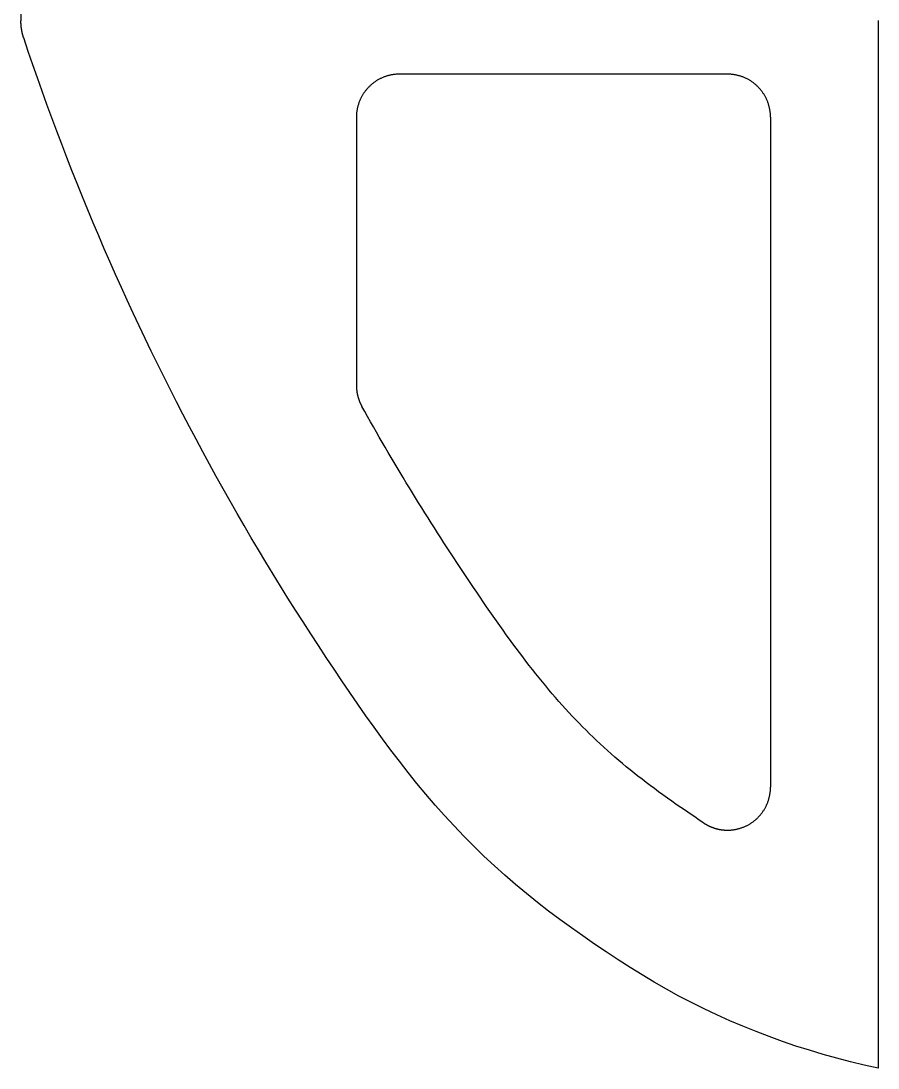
# Model space of a CAD drawing. Header units: metres. Extents: x -86 to -6, y -100 to 100.
# Drawn here: x -85.7 to -6, y -100.4 to -3.1 of the extents above; entities that cross this region are included whole.
import ezdxf

# ---------------------------------------------------------------- set-up
doc = ezdxf.new("R2010")
doc.units = ezdxf.units.M

msp = doc.modelspace()

# ---------------------------------------------------------------- linework, layer by layer
for p, q in [((-85.706, 3.053), (-85.706, -3.053)), ((-85.706, -3.069), (-85.706, -3.053)), ((-85.706, -3.085), (-85.706, -3.069)), ((-85.706, -3.102), (-85.706, -3.085)), ((-85.706, -3.118), (-85.706, -3.102)), ((-85.706, -3.134), (-85.706, -3.118)), ((-85.705, -3.15), (-85.706, -3.134)), ((-85.705, -3.167), (-85.705, -3.15)), ((-85.705, -3.183), (-85.705, -3.167)), ((-85.704, -3.199), (-85.705, -3.183)), ((-85.704, -3.215), (-85.704, -3.199)), ((-85.703, -3.232), (-85.704, -3.215)), ((-85.703, -3.248), (-85.703, -3.232)), ((-85.702, -3.264), (-85.703, -3.248)), ((-85.701, -3.28), (-85.702, -3.264)), ((-85.7, -3.297), (-85.701, -3.28)), ((-85.7, -3.313), (-85.7, -3.297)), ((-85.699, -3.329), (-85.7, -3.313)), ((-85.698, -3.345), (-85.699, -3.329)), ((-85.697, -3.362), (-85.698, -3.345)), ((-85.696, -3.378), (-85.697, -3.362)), ((-85.695, -3.394), (-85.696, -3.378)), ((-85.694, -3.41), (-85.695, -3.394)), ((-85.692, -3.427), (-85.694, -3.41)), ((-85.691, -3.443), (-85.692, -3.427)), ((-85.69, -3.459), (-85.691, -3.443)), ((-85.689, -3.475), (-85.69, -3.459)), ((-85.687, -3.491), (-85.689, -3.475)), ((-85.686, -3.508), (-85.687, -3.491)), ((-85.684, -3.524), (-85.686, -3.508)), ((-85.683, -3.54), (-85.684, -3.524)), ((-85.681, -3.556), (-85.683, -3.54)), ((-85.679, -3.572), (-85.681, -3.556)), ((-85.678, -3.588), (-85.679, -3.572)), ((-85.676, -3.605), (-85.678, -3.588)), ((-85.674, -3.621), (-85.676, -3.605)), ((-85.672, -3.637), (-85.674, -3.621)), ((-85.67, -3.653), (-85.672, -3.637)), ((-85.668, -3.669), (-85.67, -3.653)), ((-85.666, -3.685), (-85.668, -3.669)), ((-85.664, -3.702), (-85.666, -3.685)), ((-85.662, -3.718), (-85.664, -3.702)), ((-85.66, -3.734), (-85.662, -3.718)), ((-85.658, -3.75), (-85.66, -3.734)), ((-85.655, -3.766), (-85.658, -3.75)), ((-85.653, -3.782), (-85.655, -3.766)), ((-85.651, -3.798), (-85.653, -3.782)), ((-85.648, -3.814), (-85.651, -3.798)), ((-85.646, -3.83), (-85.648, -3.814)), ((-85.643, -3.846), (-85.646, -3.83)), ((-85.64, -3.862), (-85.643, -3.846)), ((-85.638, -3.878), (-85.64, -3.862)), ((-85.635, -3.894), (-85.638, -3.878)), ((-6, -3), (-6, -99.623)), ((-85.632, -3.911), (-85.635, -3.894)), ((-85.629, -3.927), (-85.632, -3.911)), ((-85.627, -3.943), (-85.629, -3.927)), ((-85.624, -3.959), (-85.627, -3.943)), ((-85.621, -3.975), (-85.624, -3.959)), ((-85.618, -3.991), (-85.621, -3.975)), ((-85.615, -4.006), (-85.618, -3.991)), ((-85.611, -4.022), (-85.615, -4.006)), ((-85.608, -4.038), (-85.611, -4.022)), ((-85.605, -4.054), (-85.608, -4.038)), ((-85.602, -4.07), (-85.605, -4.054)), ((-85.598, -4.086), (-85.602, -4.07)), ((-85.595, -4.102), (-85.598, -4.086)), ((-85.592, -4.118), (-85.595, -4.102)), ((-85.588, -4.134), (-85.592, -4.118)), ((-85.585, -4.15), (-85.588, -4.134)), ((-85.581, -4.166), (-85.585, -4.15)), ((-85.577, -4.181), (-85.581, -4.166)), ((-85.574, -4.197), (-85.577, -4.181)), ((-85.57, -4.213), (-85.574, -4.197)), ((-85.566, -4.229), (-85.57, -4.213)), ((-85.562, -4.245), (-85.566, -4.229)), ((-85.558, -4.261), (-85.562, -4.245)), ((-85.554, -4.276), (-85.558, -4.261)), ((-85.55, -4.292), (-85.554, -4.276)), ((-85.546, -4.308), (-85.55, -4.292)), ((-85.542, -4.324), (-85.546, -4.308)), ((-85.538, -4.339), (-85.542, -4.324)), ((-85.534, -4.355), (-85.538, -4.339)), ((-85.53, -4.371), (-85.534, -4.355)), ((-85.525, -4.386), (-85.53, -4.371)), ((-85.521, -4.402), (-85.525, -4.386)), ((-85.517, -4.418), (-85.521, -4.402)), ((-85.512, -4.433), (-85.517, -4.418)), ((-85.508, -4.449), (-85.512, -4.433)), ((-85.503, -4.465), (-85.508, -4.449)), ((-85.498, -4.48), (-85.503, -4.465)), ((-85.494, -4.496), (-85.498, -4.48)), ((-85.489, -4.511), (-85.494, -4.496)), ((-85.484, -4.527), (-85.489, -4.511)), ((-85.479, -4.542), (-85.484, -4.527)), ((-85.475, -4.558), (-85.479, -4.542)), ((-85.47, -4.573), (-85.475, -4.558)), ((-85.465, -4.589), (-85.47, -4.573)), ((-85.46, -4.604), (-85.465, -4.589)), ((-85.455, -4.62), (-85.46, -4.604)), ((-85.449, -4.635), (-85.455, -4.62)), ((-85.031, -5.878), (-85.449, -4.635)), ((-84.606, -7.118), (-85.031, -5.878)), ((-84.175, -8.355), (-84.606, -7.118)), ((-83.736, -9.591), (-84.175, -8.355)), ((-52.831, -8.742), (-52.882, -8.779)), ((-52.779, -8.705), (-52.831, -8.742)), ((-52.726, -8.67), (-52.779, -8.705)), ((-52.673, -8.635), (-52.726, -8.67)), ((-52.619, -8.601), (-52.673, -8.635)), ((-52.565, -8.568), (-52.619, -8.601)), ((-52.51, -8.536), (-52.565, -8.568)), ((-52.455, -8.505), (-52.51, -8.536)), ((-52.399, -8.474), (-52.455, -8.505)), ((-52.343, -8.445), (-52.399, -8.474)), ((-52.287, -8.416), (-52.343, -8.445)), ((-52.229, -8.388), (-52.287, -8.416)), ((-52.172, -8.361), (-52.229, -8.388)), ((-52.114, -8.336), (-52.172, -8.361)), ((-52.056, -8.311), (-52.114, -8.336)), ((-51.997, -8.287), (-52.056, -8.311)), ((-51.938, -8.263), (-51.997, -8.287)), ((-51.878, -8.241), (-51.938, -8.263)), ((-51.819, -8.22), (-51.878, -8.241)), ((-51.758, -8.2), (-51.819, -8.22)), ((-51.698, -8.18), (-51.758, -8.2)), ((-51.637, -8.162), (-51.698, -8.18)), ((-51.576, -8.145), (-51.637, -8.162)), ((-51.515, -8.128), (-51.576, -8.145)), ((-51.453, -8.113), (-51.515, -8.128)), ((-51.392, -8.098), (-51.453, -8.113)), ((-51.33, -8.085), (-51.392, -8.098)), ((-51.267, -8.072), (-51.33, -8.085)), ((-51.205, -8.061), (-51.267, -8.072)), ((-51.142, -8.05), (-51.205, -8.061)), ((-51.08, -8.041), (-51.142, -8.05)), ((-51.017, -8.032), (-51.08, -8.041)), ((-50.954, -8.025), (-51.017, -8.032)), ((-50.891, -8.018), (-50.954, -8.025)), ((-50.827, -8.013), (-50.891, -8.018)), ((-50.764, -8.008), (-50.827, -8.013)), ((-50.701, -8.005), (-50.764, -8.008)), ((-50.637, -8.002), (-50.701, -8.005)), ((-50.574, -8.001), (-50.637, -8.002)), ((-50.51, -8), (-50.574, -8.001)), ((-20, -8), (-50.51, -8)), ((-19.937, -8.001), (-20, -8)), ((-19.873, -8.002), (-19.937, -8.001)), ((-19.81, -8.005), (-19.873, -8.002)), ((-19.746, -8.008), (-19.81, -8.005)), ((-19.683, -8.013), (-19.746, -8.008)), ((-19.62, -8.018), (-19.683, -8.013)), ((-19.557, -8.025), (-19.62, -8.018)), ((-19.494, -8.032), (-19.557, -8.025)), ((-19.431, -8.041), (-19.494, -8.032)), ((-19.368, -8.05), (-19.431, -8.041)), ((-19.305, -8.061), (-19.368, -8.05)), ((-19.243, -8.072), (-19.305, -8.061)), ((-19.181, -8.085), (-19.243, -8.072)), ((-19.119, -8.098), (-19.181, -8.085)), ((-19.057, -8.113), (-19.119, -8.098)), ((-18.995, -8.128), (-19.057, -8.113)), ((-18.934, -8.145), (-18.995, -8.128)), ((-18.873, -8.162), (-18.934, -8.145)), ((-18.812, -8.18), (-18.873, -8.162)), ((-18.752, -8.2), (-18.812, -8.18)), ((-18.692, -8.22), (-18.752, -8.2)), ((-18.632, -8.241), (-18.692, -8.22)), ((-18.572, -8.263), (-18.632, -8.241)), ((-18.513, -8.287), (-18.572, -8.263)), ((-18.455, -8.311), (-18.513, -8.287)), ((-18.396, -8.336), (-18.455, -8.311)), ((-18.338, -8.361), (-18.396, -8.336)), ((-18.281, -8.388), (-18.338, -8.361)), ((-18.224, -8.416), (-18.281, -8.388)), ((-18.167, -8.445), (-18.224, -8.416)), ((-18.111, -8.474), (-18.167, -8.445)), ((-18.055, -8.505), (-18.111, -8.474)), ((-18, -8.536), (-18.055, -8.505)), ((-17.945, -8.568), (-18, -8.536)), ((-17.891, -8.601), (-17.945, -8.568)), ((-17.837, -8.635), (-17.891, -8.601)), ((-17.784, -8.67), (-17.837, -8.635)), ((-17.732, -8.705), (-17.784, -8.67)), ((-17.68, -8.742), (-17.732, -8.705)), ((-17.628, -8.779), (-17.68, -8.742)), ((-83.291, -10.824), (-83.736, -9.591)), ((-53.805, -9.732), (-53.841, -9.784)), ((-53.769, -9.68), (-53.805, -9.732)), ((-53.731, -9.628), (-53.769, -9.68)), ((-53.693, -9.578), (-53.731, -9.628)), ((-53.655, -9.527), (-53.693, -9.578)), ((-53.615, -9.478), (-53.655, -9.527)), ((-53.574, -9.429), (-53.615, -9.478)), ((-53.533, -9.381), (-53.574, -9.429)), ((-53.491, -9.333), (-53.533, -9.381)), ((-53.449, -9.286), (-53.491, -9.333)), ((-53.405, -9.24), (-53.449, -9.286)), ((-53.361, -9.194), (-53.405, -9.24)), ((-53.316, -9.149), (-53.361, -9.194)), ((-53.271, -9.105), (-53.316, -9.149)), ((-53.224, -9.062), (-53.271, -9.105)), ((-53.177, -9.019), (-53.224, -9.062)), ((-53.13, -8.977), (-53.177, -9.019)), ((-53.081, -8.936), (-53.13, -8.977)), ((-53.033, -8.895), (-53.081, -8.936)), ((-52.983, -8.856), (-53.033, -8.895)), ((-52.933, -8.817), (-52.983, -8.856)), ((-52.882, -8.779), (-52.933, -8.817)), ((-17.578, -8.817), (-17.628, -8.779)), ((-17.527, -8.856), (-17.578, -8.817)), ((-17.478, -8.895), (-17.527, -8.856)), ((-17.429, -8.936), (-17.478, -8.895)), ((-17.381, -8.977), (-17.429, -8.936)), ((-17.333, -9.019), (-17.381, -8.977)), ((-17.286, -9.062), (-17.333, -9.019)), ((-17.24, -9.105), (-17.286, -9.062)), ((-17.194, -9.149), (-17.24, -9.105)), ((-17.149, -9.194), (-17.194, -9.149)), ((-17.105, -9.24), (-17.149, -9.194)), ((-17.062, -9.286), (-17.105, -9.24)), ((-17.019, -9.333), (-17.062, -9.286)), ((-16.977, -9.381), (-17.019, -9.333)), ((-16.936, -9.429), (-16.977, -9.381)), ((-16.895, -9.478), (-16.936, -9.429)), ((-16.856, -9.527), (-16.895, -9.478)), ((-16.817, -9.578), (-16.856, -9.527)), ((-16.779, -9.628), (-16.817, -9.578)), ((-16.742, -9.68), (-16.779, -9.628)), ((-16.705, -9.732), (-16.742, -9.68)), ((-16.67, -9.784), (-16.705, -9.732)), ((-54.29, -10.692), (-54.311, -10.752)), ((-54.269, -10.632), (-54.29, -10.692)), ((-54.247, -10.572), (-54.269, -10.632)), ((-54.224, -10.513), (-54.247, -10.572)), ((-54.2, -10.455), (-54.224, -10.513)), ((-54.175, -10.396), (-54.2, -10.455)), ((-54.149, -10.338), (-54.175, -10.396)), ((-54.122, -10.281), (-54.149, -10.338)), ((-54.094, -10.224), (-54.122, -10.281)), ((-54.066, -10.167), (-54.094, -10.224)), ((-54.036, -10.111), (-54.066, -10.167)), ((-54.006, -10.055), (-54.036, -10.111)), ((-53.974, -10), (-54.006, -10.055)), ((-53.942, -9.945), (-53.974, -10)), ((-53.909, -9.891), (-53.942, -9.945)), ((-53.875, -9.837), (-53.909, -9.891)), ((-53.841, -9.784), (-53.875, -9.837)), ((-16.635, -9.837), (-16.67, -9.784)), ((-16.601, -9.891), (-16.635, -9.837)), ((-16.568, -9.945), (-16.601, -9.891)), ((-16.536, -10), (-16.568, -9.945)), ((-16.505, -10.055), (-16.536, -10)), ((-16.474, -10.111), (-16.505, -10.055)), ((-16.445, -10.167), (-16.474, -10.111)), ((-16.416, -10.224), (-16.445, -10.167)), ((-16.388, -10.281), (-16.416, -10.224)), ((-16.361, -10.338), (-16.388, -10.281)), ((-16.336, -10.396), (-16.361, -10.338)), ((-16.311, -10.455), (-16.336, -10.396)), ((-16.287, -10.513), (-16.311, -10.455)), ((-16.263, -10.572), (-16.287, -10.513)), ((-16.241, -10.632), (-16.263, -10.572)), ((-16.22, -10.692), (-16.241, -10.632)), ((-16.2, -10.752), (-16.22, -10.692)), ((-82.839, -12.055), (-83.291, -10.824)), ((-54.492, -11.62), (-54.498, -11.683)), ((-54.486, -11.557), (-54.492, -11.62)), ((-54.478, -11.494), (-54.486, -11.557)), ((-54.47, -11.431), (-54.478, -11.494)), ((-54.46, -11.368), (-54.47, -11.431)), ((-54.45, -11.305), (-54.46, -11.368)), ((-54.438, -11.243), (-54.45, -11.305)), ((-54.426, -11.181), (-54.438, -11.243)), ((-54.412, -11.119), (-54.426, -11.181)), ((-54.398, -11.057), (-54.412, -11.119)), ((-54.382, -10.995), (-54.398, -11.057)), ((-54.366, -10.934), (-54.382, -10.995)), ((-54.348, -10.873), (-54.366, -10.934)), ((-54.33, -10.812), (-54.348, -10.873)), ((-54.311, -10.752), (-54.33, -10.812)), ((-16.18, -10.812), (-16.2, -10.752)), ((-16.162, -10.873), (-16.18, -10.812)), ((-16.145, -10.934), (-16.162, -10.873)), ((-16.128, -10.995), (-16.145, -10.934)), ((-16.113, -11.057), (-16.128, -10.995)), ((-16.098, -11.119), (-16.113, -11.057)), ((-16.085, -11.181), (-16.098, -11.119)), ((-16.072, -11.243), (-16.085, -11.181)), ((-16.061, -11.305), (-16.072, -11.243)), ((-16.05, -11.368), (-16.061, -11.305)), ((-16.041, -11.431), (-16.05, -11.368)), ((-16.032, -11.494), (-16.041, -11.431)), ((-16.025, -11.557), (-16.032, -11.494)), ((-16.018, -11.62), (-16.025, -11.557)), ((-16.013, -11.683), (-16.018, -11.62)), ((-82.381, -13.283), (-82.839, -12.055)), ((-54.508, -11.873), (-54.51, -11.937)), ((-54.51, -11.937), (-54.51, -12)), ((-54.51, -12), (-54.51, -36.929)), ((-54.506, -11.81), (-54.508, -11.873)), ((-54.502, -11.746), (-54.506, -11.81)), ((-54.498, -11.683), (-54.502, -11.746)), ((-16.008, -11.746), (-16.013, -11.683)), ((-16.005, -11.81), (-16.008, -11.746)), ((-16.002, -11.873), (-16.005, -11.81)), ((-16.001, -11.937), (-16.002, -11.873)), ((-16, -12), (-16.001, -11.937)), ((-16, -12), (-16, -74.269)), ((-81.916, -14.509), (-82.381, -13.283)), ((-81.444, -15.732), (-81.916, -14.509)), ((-80.966, -16.953), (-81.444, -15.732)), ((-80.481, -18.171), (-80.966, -16.953)), ((-79.99, -19.387), (-80.481, -18.171)), ((-79.491, -20.6), (-79.99, -19.387)), ((-78.987, -21.81), (-79.491, -20.6)), ((-78.476, -23.018), (-78.987, -21.81)), ((-77.958, -24.222), (-78.476, -23.018)), ((-77.434, -25.424), (-77.958, -24.222)), ((-76.903, -26.623), (-77.434, -25.424)), ((-76.366, -27.82), (-76.903, -26.623)), ((-75.822, -29.013), (-76.366, -27.82)), ((-75.272, -30.204), (-75.822, -29.013)), ((-74.715, -31.391), (-75.272, -30.204)), ((-74.152, -32.576), (-74.715, -31.391)), ((-73.583, -33.757), (-74.152, -32.576)), ((-73.007, -34.936), (-73.583, -33.757)), ((-72.425, -36.111), (-73.007, -34.936)), ((-71.836, -37.283), (-72.425, -36.111)), ((-54.51, -36.929), (-54.51, -36.95)), ((-54.51, -36.95), (-54.51, -36.97)), ((-54.51, -36.97), (-54.51, -36.991)), ((-71.242, -38.452), (-71.836, -37.283)), ((-54.51, -36.991), (-54.509, -37.011)), ((-54.509, -37.011), (-54.509, -37.032)), ((-54.509, -37.032), (-54.508, -37.053)), ((-54.508, -37.053), (-54.508, -37.073)), ((-54.508, -37.073), (-54.507, -37.094)), ((-54.507, -37.094), (-54.506, -37.114)), ((-54.506, -37.114), (-54.505, -37.135)), ((-54.505, -37.135), (-54.504, -37.155)), ((-54.504, -37.155), (-54.503, -37.176)), ((-54.503, -37.176), (-54.501, -37.196)), ((-54.501, -37.196), (-54.5, -37.217)), ((-54.5, -37.217), (-54.498, -37.237)), ((-54.498, -37.237), (-54.497, -37.258)), ((-54.497, -37.258), (-54.495, -37.278)), ((-54.495, -37.278), (-54.493, -37.299)), ((-54.493, -37.299), (-54.491, -37.319)), ((-54.491, -37.319), (-54.489, -37.34)), ((-54.489, -37.34), (-54.487, -37.36)), ((-54.487, -37.36), (-54.485, -37.381)), ((-54.485, -37.381), (-54.482, -37.401)), ((-54.482, -37.401), (-54.48, -37.422)), ((-54.48, -37.422), (-54.477, -37.442)), ((-54.477, -37.442), (-54.475, -37.463)), ((-54.475, -37.463), (-54.472, -37.483)), ((-54.472, -37.483), (-54.469, -37.503)), ((-54.469, -37.503), (-54.466, -37.524)), ((-54.466, -37.524), (-54.463, -37.544)), ((-54.463, -37.544), (-54.46, -37.564)), ((-54.46, -37.564), (-54.456, -37.585)), ((-54.456, -37.585), (-54.453, -37.605)), ((-54.453, -37.605), (-54.449, -37.625)), ((-54.449, -37.625), (-54.446, -37.645)), ((-54.446, -37.645), (-54.442, -37.666)), ((-54.442, -37.666), (-54.438, -37.686)), ((-54.438, -37.686), (-54.434, -37.706)), ((-54.434, -37.706), (-54.43, -37.726)), ((-54.43, -37.726), (-54.426, -37.746)), ((-54.426, -37.746), (-54.422, -37.767)), ((-54.422, -37.767), (-54.417, -37.787)), ((-54.417, -37.787), (-54.413, -37.807)), ((-54.413, -37.807), (-54.408, -37.827)), ((-54.408, -37.827), (-54.404, -37.847)), ((-54.404, -37.847), (-54.399, -37.867)), ((-54.399, -37.867), (-54.394, -37.887)), ((-54.394, -37.887), (-54.389, -37.907)), ((-54.389, -37.907), (-54.384, -37.927)), ((-54.384, -37.927), (-54.379, -37.947)), ((-54.379, -37.947), (-54.373, -37.967)), ((-70.64, -39.618), (-71.242, -38.452)), ((-54.373, -37.967), (-54.368, -37.987)), ((-54.368, -37.987), (-54.363, -38.006)), ((-54.363, -38.006), (-54.357, -38.026)), ((-54.357, -38.026), (-54.351, -38.046)), ((-54.351, -38.046), (-54.345, -38.066)), ((-54.345, -38.066), (-54.34, -38.085)), ((-54.34, -38.085), (-54.334, -38.105)), ((-54.334, -38.105), (-54.327, -38.125)), ((-54.327, -38.125), (-54.321, -38.144)), ((-54.321, -38.144), (-54.315, -38.164)), ((-54.315, -38.164), (-54.309, -38.184)), ((-54.309, -38.184), (-54.302, -38.203)), ((-54.302, -38.203), (-54.295, -38.223)), ((-54.295, -38.223), (-54.289, -38.242)), ((-54.289, -38.242), (-54.282, -38.261)), ((-54.282, -38.261), (-54.275, -38.281)), ((-54.275, -38.281), (-54.268, -38.3)), ((-54.268, -38.3), (-54.261, -38.319)), ((-54.261, -38.319), (-54.254, -38.339)), ((-54.254, -38.339), (-54.246, -38.358)), ((-54.246, -38.358), (-54.239, -38.377)), ((-54.239, -38.377), (-54.231, -38.396)), ((-54.231, -38.396), (-54.224, -38.415)), ((-54.224, -38.415), (-54.216, -38.435)), ((-54.216, -38.435), (-54.208, -38.454)), ((-54.208, -38.454), (-54.201, -38.473)), ((-54.201, -38.473), (-54.193, -38.492)), ((-54.193, -38.492), (-54.184, -38.51)), ((-54.184, -38.51), (-54.176, -38.529)), ((-54.176, -38.529), (-54.168, -38.548)), ((-54.168, -38.548), (-54.16, -38.567)), ((-54.16, -38.567), (-54.151, -38.586)), ((-54.151, -38.586), (-54.143, -38.604)), ((-54.143, -38.604), (-54.134, -38.623)), ((-54.134, -38.623), (-54.125, -38.642)), ((-54.125, -38.642), (-54.116, -38.66)), ((-54.116, -38.66), (-54.107, -38.679)), ((-54.107, -38.679), (-54.098, -38.697)), ((-54.098, -38.697), (-54.089, -38.716)), ((-54.089, -38.716), (-54.08, -38.734)), ((-54.08, -38.734), (-54.071, -38.753)), ((-54.071, -38.753), (-54.061, -38.771)), ((-54.061, -38.771), (-54.052, -38.789)), ((-54.052, -38.789), (-54.042, -38.807)), ((-54.042, -38.807), (-54.032, -38.825)), ((-54.032, -38.825), (-54.022, -38.843)), ((-54.022, -38.843), (-54.013, -38.862)), ((-54.013, -38.862), (-54.003, -38.88)), ((-53.735, -39.358), (-54.003, -38.88)), ((-70.033, -40.78), (-70.64, -39.618)), ((-53.466, -39.835), (-53.735, -39.358)), ((-53.196, -40.311), (-53.466, -39.835)), ((-69.419, -41.94), (-70.033, -40.78)), ((-52.925, -40.787), (-53.196, -40.311)), ((-52.653, -41.262), (-52.925, -40.787)), ((-52.38, -41.737), (-52.653, -41.262)), ((-52.105, -42.21), (-52.38, -41.737)), ((-68.799, -43.096), (-69.419, -41.94)), ((-51.83, -42.683), (-52.105, -42.21)), ((-51.553, -43.155), (-51.83, -42.683)), ((-68.173, -44.249), (-68.799, -43.096)), ((-51.275, -43.626), (-51.553, -43.155)), ((-50.996, -44.096), (-51.275, -43.626)), ((-67.541, -45.398), (-68.173, -44.249)), ((-50.716, -44.566), (-50.996, -44.096)), ((-50.435, -45.035), (-50.716, -44.566)), ((-66.902, -46.544), (-67.541, -45.398)), ((-50.152, -45.503), (-50.435, -45.035)), ((-49.869, -45.971), (-50.152, -45.503)), ((-66.258, -47.687), (-66.902, -46.544)), ((-49.584, -46.438), (-49.869, -45.971)), ((-49.297, -46.905), (-49.584, -46.438)), ((-65.607, -48.826), (-66.258, -47.687)), ((-49.01, -47.371), (-49.297, -46.905)), ((-48.721, -47.837), (-49.01, -47.371)), ((-48.432, -48.303), (-48.721, -47.837)), ((-48.14, -48.768), (-48.432, -48.303)), ((-64.95, -49.962), (-65.607, -48.826)), ((-47.848, -49.232), (-48.14, -48.768)), ((-47.554, -49.697), (-47.848, -49.232)), ((-64.286, -51.094), (-64.95, -49.962)), ((-47.259, -50.161), (-47.554, -49.697)), ((-46.963, -50.625), (-47.259, -50.161)), ((-63.617, -52.222), (-64.286, -51.094)), ((-46.665, -51.089), (-46.963, -50.625)), ((-46.367, -51.552), (-46.665, -51.089)), ((-46.066, -52.016), (-46.367, -51.552)), ((-62.941, -53.347), (-63.617, -52.222)), ((-45.765, -52.479), (-46.066, -52.016)), ((-45.462, -52.942), (-45.765, -52.479)), ((-62.259, -54.468), (-62.941, -53.347)), ((-45.158, -53.406), (-45.462, -52.942)), ((-44.852, -53.869), (-45.158, -53.406)), ((-61.57, -55.585), (-62.259, -54.468)), ((-44.545, -54.332), (-44.852, -53.869)), ((-44.238, -54.793), (-44.545, -54.332)), ((-43.932, -55.252), (-44.238, -54.793)), ((-43.626, -55.708), (-43.932, -55.252)), ((-60.875, -56.698), (-61.57, -55.585)), ((-43.319, -56.161), (-43.626, -55.708)), ((-43.014, -56.612), (-43.319, -56.161)), ((-60.175, -57.807), (-60.875, -56.698)), ((-42.708, -57.06), (-43.014, -56.612)), ((-42.402, -57.504), (-42.708, -57.06)), ((-59.469, -58.913), (-60.175, -57.807)), ((-42.097, -57.946), (-42.402, -57.504)), ((-41.792, -58.384), (-42.097, -57.946)), ((-41.487, -58.819), (-41.792, -58.384)), ((-58.757, -60.016), (-59.469, -58.913)), ((-41.182, -59.251), (-41.487, -58.819)), ((-40.877, -59.679), (-41.182, -59.251)), ((-58.04, -61.115), (-58.757, -60.016)), ((-40.572, -60.103), (-40.877, -59.679)), ((-40.267, -60.523), (-40.572, -60.103)), ((-57.318, -62.211), (-58.04, -61.115)), ((-39.962, -60.94), (-40.267, -60.523)), ((-39.657, -61.353), (-39.962, -60.94)), ((-56.592, -63.305), (-57.318, -62.211)), ((-39.352, -61.761), (-39.657, -61.353)), ((-39.047, -62.165), (-39.352, -61.761)), ((-38.742, -62.565), (-39.047, -62.165)), ((-38.437, -62.961), (-38.742, -62.565)), ((-38.132, -63.352), (-38.437, -62.961)), ((-55.86, -64.394), (-56.592, -63.305)), ((-37.826, -63.738), (-38.132, -63.352)), ((-37.521, -64.12), (-37.826, -63.738)), ((-37.215, -64.497), (-37.521, -64.12)), ((-55.123, -65.48), (-55.86, -64.394)), ((-36.91, -64.868), (-37.215, -64.497)), ((-36.603, -65.235), (-36.91, -64.868)), ((-54.378, -66.56), (-55.123, -65.48)), ((-36.297, -65.597), (-36.603, -65.235)), ((-35.991, -65.953), (-36.297, -65.597)), ((-35.683, -66.305), (-35.991, -65.953)), ((-53.625, -67.636), (-54.378, -66.56)), ((-35.373, -66.653), (-35.683, -66.305)), ((-35.062, -66.998), (-35.373, -66.653)), ((-34.749, -67.338), (-35.062, -66.998)), ((-52.863, -68.705), (-53.625, -67.636)), ((-34.435, -67.675), (-34.749, -67.338)), ((-34.118, -68.009), (-34.435, -67.675)), ((-33.799, -68.339), (-34.118, -68.009)), ((-52.091, -69.767), (-52.863, -68.705)), ((-33.478, -68.666), (-33.799, -68.339)), ((-33.154, -68.99), (-33.478, -68.666)), ((-32.828, -69.311), (-33.154, -68.99)), ((-51.308, -70.821), (-52.091, -69.767)), ((-32.499, -69.63), (-32.828, -69.311)), ((-32.168, -69.945), (-32.499, -69.63)), ((-31.833, -70.258), (-32.168, -69.945)), ((-50.513, -71.866), (-51.308, -70.821)), ((-31.496, -70.569), (-31.833, -70.258)), ((-31.157, -70.876), (-31.496, -70.569)), ((-30.815, -71.18), (-31.157, -70.876)), ((-49.705, -72.902), (-50.513, -71.866)), ((-30.47, -71.482), (-30.815, -71.18)), ((-30.122, -71.781), (-30.47, -71.482)), ((-29.771, -72.077), (-30.122, -71.781)), ((-48.882, -73.925), (-49.705, -72.902)), ((-29.416, -72.372), (-29.771, -72.077)), ((-29.056, -72.665), (-29.416, -72.372)), ((-28.693, -72.957), (-29.056, -72.665)), ((-28.325, -73.249), (-28.693, -72.957)), ((-48.044, -74.937), (-48.882, -73.925)), ((-27.952, -73.539), (-28.325, -73.249)), ((-27.573, -73.83), (-27.952, -73.539)), ((-27.189, -74.12), (-27.573, -73.83)), ((-47.189, -75.934), (-48.044, -74.937)), ((-26.799, -74.411), (-27.189, -74.12)), ((-26.403, -74.703), (-26.799, -74.411)), ((-26.001, -74.994), (-26.403, -74.703)), ((-16.061, -74.963), (-16.05, -74.901)), ((-16.05, -74.901), (-16.041, -74.838)), ((-16.041, -74.838), (-16.032, -74.775)), ((-16.032, -74.775), (-16.025, -74.712)), ((-16.025, -74.712), (-16.018, -74.649)), ((-16.018, -74.649), (-16.013, -74.586)), ((-16.013, -74.586), (-16.008, -74.522)), ((-16.008, -74.522), (-16.005, -74.459)), ((-16.005, -74.459), (-16.002, -74.396)), ((-16.002, -74.396), (-16.001, -74.332)), ((-16.001, -74.332), (-16, -74.269)), ((-25.594, -75.286), (-26.001, -74.994)), ((-25.182, -75.579), (-25.594, -75.286)), ((-24.765, -75.871), (-25.182, -75.579)), ((-24.343, -76.164), (-24.765, -75.871)), ((-16.361, -75.93), (-16.336, -75.872)), ((-16.336, -75.872), (-16.311, -75.814)), ((-16.311, -75.814), (-16.287, -75.755)), ((-16.287, -75.755), (-16.263, -75.696)), ((-16.263, -75.696), (-16.241, -75.637)), ((-16.241, -75.637), (-16.22, -75.577)), ((-16.22, -75.577), (-16.2, -75.517)), ((-16.2, -75.517), (-16.18, -75.456)), ((-16.18, -75.456), (-16.162, -75.396)), ((-16.162, -75.396), (-16.145, -75.334)), ((-16.145, -75.334), (-16.128, -75.273)), ((-16.128, -75.273), (-16.113, -75.212)), ((-16.113, -75.212), (-16.098, -75.15)), ((-16.098, -75.15), (-16.085, -75.088)), ((-16.085, -75.088), (-16.072, -75.026)), ((-16.072, -75.026), (-16.061, -74.963)), ((-46.317, -76.917), (-47.189, -75.934)), ((-23.916, -76.457), (-24.343, -76.164)), ((-23.485, -76.751), (-23.916, -76.457)), ((-23.054, -77.041), (-23.485, -76.751)), ((-17.019, -76.936), (-16.977, -76.888)), ((-16.977, -76.888), (-16.936, -76.84)), ((-16.936, -76.84), (-16.895, -76.791)), ((-16.895, -76.791), (-16.856, -76.741)), ((-16.856, -76.741), (-16.817, -76.691)), ((-16.817, -76.691), (-16.779, -76.64)), ((-16.779, -76.64), (-16.742, -76.589)), ((-16.742, -76.589), (-16.705, -76.537)), ((-16.705, -76.537), (-16.67, -76.484)), ((-16.67, -76.484), (-16.635, -76.431)), ((-16.635, -76.431), (-16.601, -76.377)), ((-16.601, -76.377), (-16.568, -76.323)), ((-16.568, -76.323), (-16.536, -76.269)), ((-16.536, -76.269), (-16.505, -76.213)), ((-16.505, -76.213), (-16.474, -76.158)), ((-16.474, -76.158), (-16.445, -76.101)), ((-16.445, -76.101), (-16.416, -76.045)), ((-16.416, -76.045), (-16.388, -75.988)), ((-16.388, -75.988), (-16.361, -75.93)), ((-45.426, -77.883), (-46.317, -76.917)), ((-22.625, -77.328), (-23.054, -77.041)), ((-22.198, -77.61), (-22.625, -77.328)), ((-22.198, -77.61), (-22.179, -77.623)), ((-22.179, -77.623), (-22.159, -77.636)), ((-22.159, -77.636), (-22.139, -77.649)), ((-22.139, -77.649), (-22.119, -77.661)), ((-22.119, -77.661), (-22.099, -77.673)), ((-22.099, -77.673), (-22.079, -77.686)), ((-22.079, -77.686), (-22.059, -77.698)), ((-22.059, -77.698), (-22.039, -77.71)), ((-22.039, -77.71), (-22.019, -77.722)), ((-22.019, -77.722), (-21.998, -77.734)), ((-21.998, -77.734), (-21.978, -77.745)), ((-21.978, -77.745), (-21.957, -77.757)), ((-21.957, -77.757), (-21.937, -77.768)), ((-21.937, -77.768), (-21.916, -77.78)), ((-21.916, -77.78), (-21.896, -77.791)), ((-21.896, -77.791), (-21.875, -77.802)), ((-21.875, -77.802), (-21.854, -77.813)), ((-21.854, -77.813), (-21.833, -77.824)), ((-21.833, -77.824), (-21.812, -77.835)), ((-21.812, -77.835), (-21.791, -77.845)), ((-21.791, -77.845), (-21.77, -77.856)), ((-21.77, -77.856), (-21.749, -77.866)), ((-18.281, -77.88), (-18.224, -77.853)), ((-18.224, -77.853), (-18.167, -77.824)), ((-18.167, -77.824), (-18.111, -77.794)), ((-18.111, -77.794), (-18.055, -77.764)), ((-18.055, -77.764), (-18, -77.733)), ((-18, -77.733), (-17.945, -77.701)), ((-17.945, -77.701), (-17.891, -77.667)), ((-17.891, -77.667), (-17.837, -77.634)), ((-17.837, -77.634), (-17.784, -77.599)), ((-17.784, -77.599), (-17.732, -77.563)), ((-17.732, -77.563), (-17.68, -77.527)), ((-17.68, -77.527), (-17.628, -77.49)), ((-17.628, -77.49), (-17.578, -77.452)), ((-17.578, -77.452), (-17.527, -77.413)), ((-17.527, -77.413), (-17.478, -77.373)), ((-17.478, -77.373), (-17.429, -77.333)), ((-17.429, -77.333), (-17.381, -77.292)), ((-17.381, -77.292), (-17.333, -77.25)), ((-17.333, -77.25), (-17.286, -77.207)), ((-17.286, -77.207), (-17.24, -77.164)), ((-17.24, -77.164), (-17.194, -77.119)), ((-17.194, -77.119), (-17.149, -77.074)), ((-17.149, -77.074), (-17.105, -77.029)), ((-17.105, -77.029), (-17.062, -76.983)), ((-17.062, -76.983), (-17.019, -76.936)), ((-44.517, -78.833), (-45.426, -77.883)), ((-43.59, -79.766), (-44.517, -78.833)), ((-21.749, -77.866), (-21.728, -77.876)), ((-21.728, -77.876), (-21.707, -77.886)), ((-21.707, -77.886), (-21.685, -77.896)), ((-21.685, -77.896), (-21.664, -77.906)), ((-21.664, -77.906), (-21.643, -77.916)), ((-21.643, -77.916), (-21.621, -77.925)), ((-21.621, -77.925), (-21.6, -77.935)), ((-21.6, -77.935), (-21.578, -77.944)), ((-21.578, -77.944), (-21.556, -77.953)), ((-21.556, -77.953), (-21.535, -77.962)), ((-21.535, -77.962), (-21.513, -77.971)), ((-21.513, -77.971), (-21.491, -77.98)), ((-21.491, -77.98), (-21.469, -77.989)), ((-21.469, -77.989), (-21.448, -77.997)), ((-21.448, -77.997), (-21.426, -78.006)), ((-21.426, -78.006), (-21.404, -78.014)), ((-21.404, -78.014), (-21.382, -78.022)), ((-21.382, -78.022), (-21.359, -78.03)), ((-21.359, -78.03), (-21.337, -78.038)), ((-21.337, -78.038), (-21.315, -78.046)), ((-21.315, -78.046), (-21.293, -78.054)), ((-21.293, -78.054), (-21.271, -78.061)), ((-21.271, -78.061), (-21.248, -78.069)), ((-21.248, -78.069), (-21.226, -78.076)), ((-21.226, -78.076), (-21.204, -78.083)), ((-21.204, -78.083), (-21.181, -78.09)), ((-21.181, -78.09), (-21.159, -78.097)), ((-21.159, -78.097), (-21.136, -78.104)), ((-21.136, -78.104), (-21.114, -78.11)), ((-21.114, -78.11), (-21.091, -78.117)), ((-21.091, -78.117), (-21.068, -78.123)), ((-21.068, -78.123), (-21.046, -78.13)), ((-21.046, -78.13), (-21.023, -78.136)), ((-21.023, -78.136), (-21, -78.142)), ((-21, -78.142), (-20.977, -78.147)), ((-20.977, -78.147), (-20.955, -78.153)), ((-20.955, -78.153), (-20.932, -78.159)), ((-20.932, -78.159), (-20.909, -78.164)), ((-20.909, -78.164), (-20.886, -78.169)), ((-20.886, -78.169), (-20.863, -78.174)), ((-20.863, -78.174), (-20.84, -78.179)), ((-20.84, -78.179), (-20.817, -78.184)), ((-20.817, -78.184), (-20.794, -78.189)), ((-20.794, -78.189), (-20.771, -78.194)), ((-20.771, -78.194), (-20.748, -78.198)), ((-20.748, -78.198), (-20.725, -78.202)), ((-20.725, -78.202), (-20.702, -78.207)), ((-20.702, -78.207), (-20.678, -78.211)), ((-20.678, -78.211), (-20.655, -78.215)), ((-20.655, -78.215), (-20.632, -78.218)), ((-20.632, -78.218), (-20.609, -78.222)), ((-20.609, -78.222), (-20.586, -78.225)), ((-20.586, -78.225), (-20.562, -78.229)), ((-20.562, -78.229), (-20.539, -78.232)), ((-20.539, -78.232), (-20.516, -78.235)), ((-20.516, -78.235), (-20.492, -78.238)), ((-20.492, -78.238), (-20.469, -78.241)), ((-20.469, -78.241), (-20.446, -78.244)), ((-20.446, -78.244), (-20.422, -78.246)), ((-20.422, -78.246), (-20.399, -78.249)), ((-20.399, -78.249), (-20.376, -78.251)), ((-20.376, -78.251), (-20.352, -78.253)), ((-20.352, -78.253), (-20.329, -78.255)), ((-20.329, -78.255), (-20.305, -78.257)), ((-20.305, -78.257), (-20.282, -78.259)), ((-20.282, -78.259), (-20.258, -78.26)), ((-20.258, -78.26), (-20.235, -78.262)), ((-20.235, -78.262), (-20.211, -78.263)), ((-20.211, -78.263), (-20.188, -78.264)), ((-20.188, -78.264), (-20.165, -78.265)), ((-20.165, -78.265), (-20.141, -78.266)), ((-20.141, -78.266), (-20.118, -78.267)), ((-20.118, -78.267), (-20.094, -78.267)), ((-20.094, -78.267), (-20.071, -78.268)), ((-20.071, -78.268), (-20.047, -78.268)), ((-20.047, -78.268), (-20.024, -78.269)), ((-20.024, -78.269), (-20, -78.269)), ((-20, -78.269), (-19.937, -78.268)), ((-19.937, -78.268), (-19.873, -78.267)), ((-19.873, -78.267), (-19.81, -78.264)), ((-19.81, -78.264), (-19.746, -78.261)), ((-19.746, -78.261), (-19.683, -78.256)), ((-19.683, -78.256), (-19.62, -78.25)), ((-19.62, -78.25), (-19.557, -78.244)), ((-19.557, -78.244), (-19.494, -78.236)), ((-19.494, -78.236), (-19.431, -78.228)), ((-19.431, -78.228), (-19.368, -78.218)), ((-19.368, -78.218), (-19.305, -78.208)), ((-19.305, -78.208), (-19.243, -78.196)), ((-19.243, -78.196), (-19.181, -78.184)), ((-19.181, -78.184), (-19.119, -78.17)), ((-19.119, -78.17), (-19.057, -78.156)), ((-19.057, -78.156), (-18.995, -78.14)), ((-18.995, -78.14), (-18.934, -78.124)), ((-18.934, -78.124), (-18.873, -78.107)), ((-18.873, -78.107), (-18.812, -78.088)), ((-18.812, -78.088), (-18.752, -78.069)), ((-18.752, -78.069), (-18.692, -78.049)), ((-18.692, -78.049), (-18.632, -78.027)), ((-18.632, -78.027), (-18.572, -78.005)), ((-18.572, -78.005), (-18.513, -77.982)), ((-18.513, -77.982), (-18.455, -77.958)), ((-18.455, -77.958), (-18.396, -77.933)), ((-18.396, -77.933), (-18.338, -77.907)), ((-18.338, -77.907), (-18.281, -77.88)), ((-42.645, -80.682), (-43.59, -79.766)), ((-41.684, -81.579), (-42.645, -80.682)), ((-40.705, -82.458), (-41.684, -81.579)), ((-39.71, -83.318), (-40.705, -82.458)), ((-38.699, -84.159), (-39.71, -83.318)), ((-37.673, -84.98), (-38.699, -84.159)), ((-36.633, -85.785), (-37.673, -84.98)), ((-35.58, -86.573), (-36.633, -85.785)), ((-34.516, -87.347), (-35.58, -86.573)), ((-33.442, -88.107), (-34.516, -87.347)), ((-32.359, -88.855), (-33.442, -88.107)), ((-31.269, -89.593), (-32.359, -88.855)), ((-30.172, -90.319), (-31.269, -89.593)), ((-29.065, -91.032), (-30.172, -90.319)), ((-27.949, -91.729), (-29.065, -91.032)), ((-26.821, -92.405), (-27.949, -91.729)), ((-25.68, -93.06), (-26.821, -92.405)), ((-24.525, -93.691), (-25.68, -93.06)), ((-23.357, -94.298), (-24.525, -93.691)), ((-22.177, -94.881), (-23.357, -94.298)), ((-20.985, -95.441), (-22.177, -94.881)), ((-19.783, -95.979), (-20.985, -95.441)), ((-18.571, -96.495), (-19.783, -95.979)), ((-17.35, -96.989), (-18.571, -96.495)), ((-16.12, -97.46), (-17.35, -96.989)), ((-14.881, -97.908), (-16.12, -97.46)), ((-13.634, -98.333), (-14.881, -97.908)), ((-12.379, -98.734), (-13.634, -98.333)), ((-11.117, -99.112), (-12.379, -98.734)), ((-9.847, -99.466), (-11.117, -99.112)), ((-8.571, -99.796), (-9.847, -99.466)), ((-7.289, -100.102), (-8.571, -99.796)), ((-6, -100.383), (-7.289, -100.102)), ((-6, -99.623), (-6, -100.383))]:
    msp.add_line(p, q)

doc.saveas('drawing.dxf')
